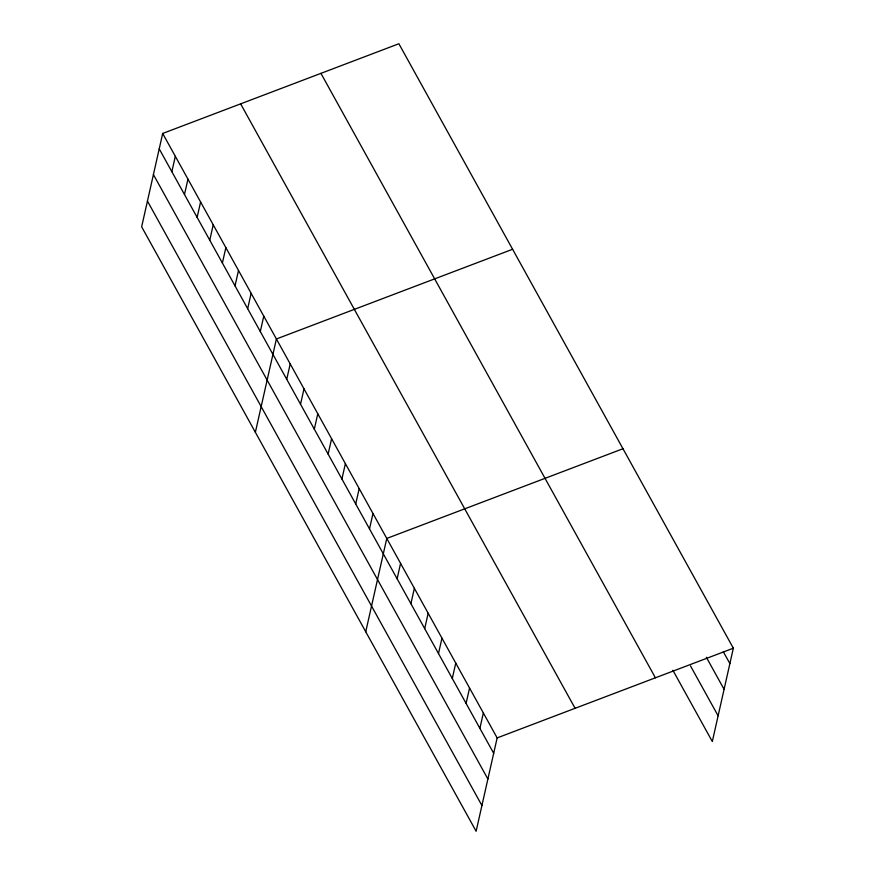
<?xml version="1.0" encoding="UTF-8"?>
<svg xmlns="http://www.w3.org/2000/svg" width="875" height="875" viewBox="0 0 875 875"><rect width="100%" height="100%" fill="white"/><g stroke="black" fill="none" stroke-linecap="round" stroke-linejoin="round"><path stroke-width="1.31" d="M162.684 133.459L141.652 226.8L476.12 831.25L497.153 737.909L162.684 133.459L398.88 43.75L733.348 648.2L712.316 741.541L672.897 670.294M171.85 171.686L175.317 156.297M184.483 194.523L187.961 179.134M197.127 217.361L200.594 201.972M209.759 240.198L213.227 224.798M222.392 263.025L225.859 247.636M235.025 285.863L238.492 270.473M247.669 308.7L251.136 293.311M260.302 331.538L263.769 316.138M255.369 432.316L276.402 338.975L512.608 249.266M286.727 379.302L290.205 363.913M300.53 404.228L303.997 388.839M314.322 429.166L317.789 413.777M328.125 454.103L331.592 438.714M341.917 479.03L345.384 463.641M355.72 503.967L359.188 488.578M369.512 528.905L372.98 513.505M365.739 631.783L386.772 538.442L622.978 448.733M397.108 578.769L400.575 563.38M410.9 603.706L414.367 588.306M424.703 628.633L428.17 613.244M438.495 653.57L441.962 638.181M452.287 678.497L455.766 663.108M466.091 703.434L469.558 688.045M479.883 728.372L483.35 712.972M497.153 737.909L733.348 648.2M723.308 651.711L729.881 663.589M706.344 657.256L724.084 689.314M690.517 665.952L718.112 715.816M320.939 73.358L655.408 677.797M240.636 103.862L575.094 708.302M159.217 148.859L493.686 753.298M153.42 174.573L487.889 779.023M147.448 201.086L481.917 805.525"/></g></svg>
